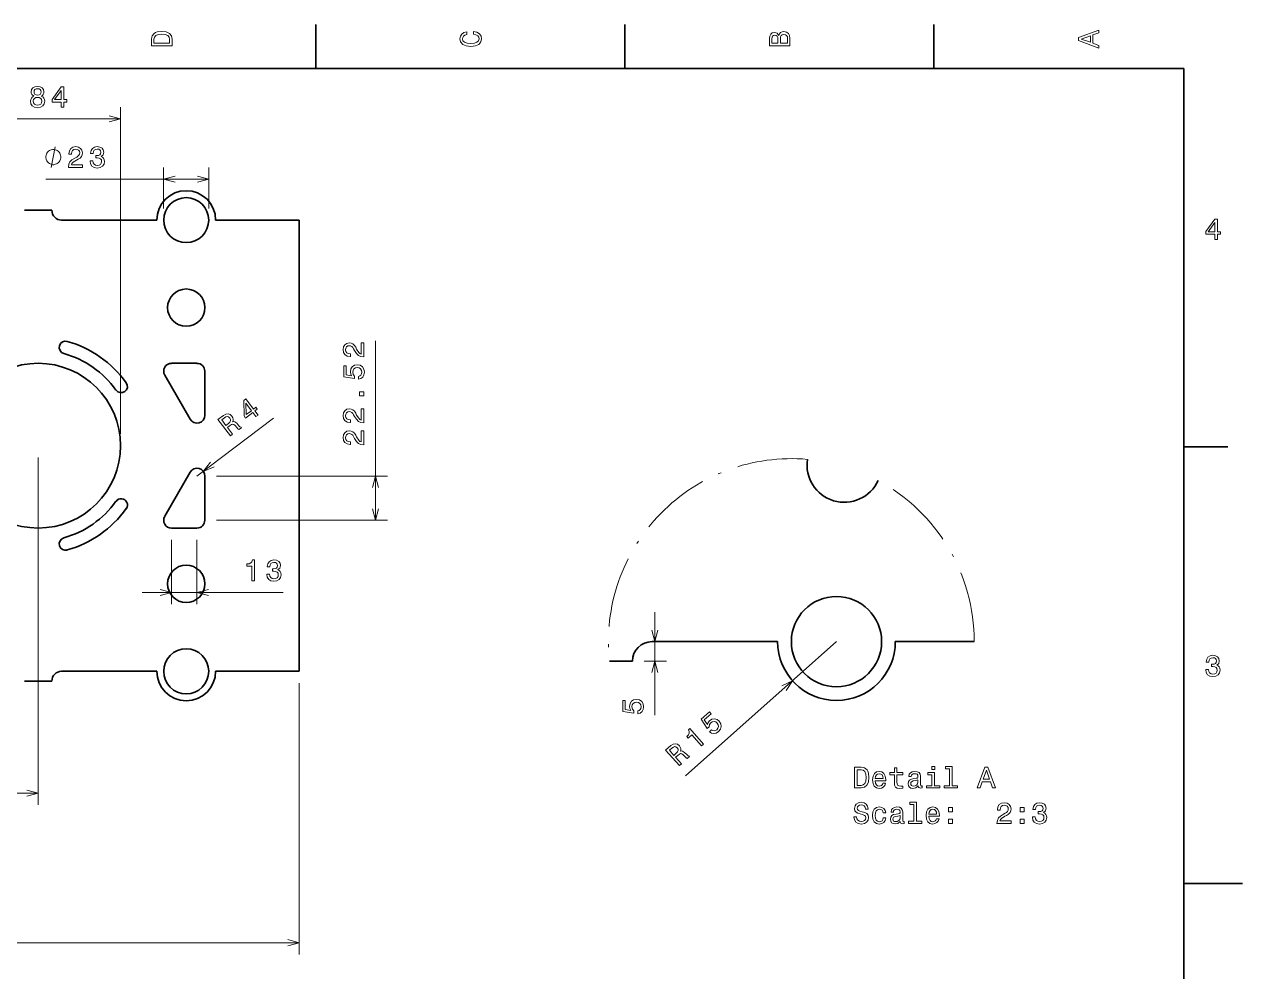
# Model space of a CAD drawing. Extents: x 0 to 420, y 0 to 297.
# Drawn here: x 213 to 420, y 133.5 to 294.5 of the extents above; entities that cross this region are included whole.
import ezdxf

# ---------------------------------------------------------------- set-up
doc = ezdxf.new("R2010")
doc.units = 0
doc.linetypes.add('DASHDOT', pattern=[18.5, 12, -3, 0.5, -3])

msp = doc.modelspace()

# ---------------------------------------------------------------- linework, layer by layer
at = {"color": 7, "lineweight": 35, "ltscale": 0.1875}
for p, q in [((262.5, 287), (262.5, 294.5)), ((315, 287), (315, 294.5)), ((367.5, 287), (367.5, 294.5)), ((410, 222.7), (417.5, 222.7))]:
    msp.add_line(p, q, dxfattribs=at)
at = {"color": 7, "lineweight": 35}
for p, q in [((410, 287), (10, 287)), ((410, 10), (410, 287)), ((259.66, 261.24), (259.66, 184.57)), ((340.98, 189.62), (319.64, 189.62))]:
    msp.add_line(p, q, dxfattribs=at)
at = {"color": 7, "lineweight": 13}
for p, q in [((229.31, 224.91), (229.31, 280.43)), ((201.31, 278.43), (229.31, 278.43)), ((216.6, 268.2), (244.31, 268.2)), ((272.66, 210.24), (272.66, 240.73)), ((215.31, 220.91), (215.31, 161.86)), ((245.64, 217.75), (274.66, 217.75)), ((245.64, 210.24), (274.66, 210.24)), ((232.98, 197.97), (256.97, 197.97)), ((350.98, 189.62), (325.31, 166.79)), ((259.66, 182.57), (259.66, 136.46)), ((175.98, 163.86), (215.31, 163.86)), ((51.69, 138.46), (259.66, 138.46))]:
    msp.add_line(p, q, dxfattribs=at)
at = {"color": 7, "lineweight": 13, "ltscale": 0.173871}
for p, q in [((236.64, 263.24), (236.64, 270.2)), ((244.31, 263.24), (244.31, 270.2))]:
    msp.add_line(p, q, dxfattribs=at)
at = {"color": 7, "lineweight": 35, "ltscale": 0.116667}
for p, q in [((212.98, 262.91), (217.64, 262.91)), ((217.64, 182.91), (212.98, 182.91))]:
    msp.add_line(p, q, dxfattribs=at)
at = {"color": 7, "lineweight": 35, "ltscale": 0.404168}
for p, q in [((235.48, 261.24), (219.31, 261.24)), ((235.48, 184.57), (219.31, 184.57))]:
    msp.add_line(p, q, dxfattribs=at)
at = {"color": 7, "lineweight": 35, "ltscale": 0.354583}
for p, q in [((259.66, 261.24), (245.48, 261.24)), ((259.66, 184.57), (245.48, 184.57))]:
    msp.add_line(p, q, dxfattribs=at)
at = {"color": 7, "lineweight": 35, "ltscale": 0.108333}
for p, q in [((242.31, 236.91), (237.98, 236.91)), ((237.98, 208.91), (242.31, 208.91))]:
    msp.add_line(p, q, dxfattribs=at)
at = {"color": 7, "lineweight": 35, "ltscale": 0.216667}
for p, q in [((236.82, 234.91), (241.16, 227.4)), ((241.16, 218.41), (236.82, 210.91))]:
    msp.add_line(p, q, dxfattribs=at)
at = {"color": 7, "lineweight": 35, "ltscale": 0.187639}
for p, q in [((243.64, 228.07), (243.64, 235.57)), ((243.64, 210.24), (243.64, 217.75))]:
    msp.add_line(p, q, dxfattribs=at)
at = {"color": 7, "lineweight": 13, "ltscale": 0.408333}
msp.add_line((242.31, 217.75), (255.33, 227.61), dxfattribs=at)
at = {"color": 7, "lineweight": 13, "ltscale": 0.273412}
for p, q in [((237.98, 206.91), (237.98, 195.97)), ((242.31, 206.91), (242.31, 195.97))]:
    msp.add_line(p, q, dxfattribs=at)
at = {"color": 7, "lineweight": 13, "ltscale": 0.438096}
msp.add_line((320.11, 177.1), (320.11, 194.62), dxfattribs=at)
at = {"color": 7, "lineweight": 35, "ltscale": 0.335578}
msp.add_line((374.4, 189.62), (360.98, 189.62), dxfattribs=at)
at = {"color": 7, "lineweight": 35, "ltscale": 0.097765}
msp.add_line((316.31, 186.29), (312.4, 186.29), dxfattribs=at)
at = {"color": 7, "lineweight": 13, "ltscale": 0.095068}
msp.add_line((318.31, 186.29), (322.11, 186.29), dxfattribs=at)
at = {"color": 7, "lineweight": 35, "ltscale": 0.25}
msp.add_line((410, 148.5), (420, 148.5), dxfattribs=at)
at = {"color": 7, "lineweight": 13}
for points in [[(234.58, 291.99), (234.58, 290.83), (238.08, 290.83), (238.08, 291.99), (237.97, 292.54), (237.63, 292.95), (237.08, 293.21), (236.33, 293.3), (235.57, 293.22), (235.26, 293.11), (235.02, 292.97), (234.69, 292.56), (234.61, 292.3)], [(235, 291.96), (235.08, 292.34), (235.31, 292.61), (235.72, 292.76), (236.33, 292.81), (236.92, 292.76), (237.34, 292.6), (237.58, 292.33), (237.66, 291.96), (237.66, 291.3), (235, 291.3)], [(289.28, 292.82), (289.71, 292.72), (290.01, 292.55), (290.19, 292.32), (290.26, 292.05), (290.16, 291.72), (289.89, 291.46), (289.45, 291.29), (288.83, 291.23), (288.22, 291.29), (287.77, 291.46), (287.5, 291.71), (287.41, 292.05), (287.46, 292.29), (287.6, 292.49), (287.82, 292.66), (288.14, 292.77), (288.14, 293.25), (287.66, 293.09), (287.3, 292.83), (287.07, 292.47), (286.99, 292.05), (287.11, 291.51), (287.47, 291.1), (288.05, 290.84), (288.83, 290.75), (289.62, 290.84), (290.2, 291.1), (290.56, 291.51), (290.68, 292.05), (290.58, 292.51), (290.32, 292.89), (289.88, 293.16), (289.28, 293.3)], [(341.19, 292.63), (340.9, 292.98), (340.7, 293.07), (340.46, 293.1), (340.08, 293.04), (339.81, 292.84), (339.64, 292.52), (339.58, 292.08), (339.58, 290.84), (343.08, 290.84), (343.08, 292.15), (343.01, 292.62), (342.81, 292.97), (342.48, 293.19), (342.03, 293.26), (341.74, 293.22), (341.49, 293.09), (341.31, 292.9)], [(341.04, 291.98), (341.04, 291.3), (340, 291.3), (340, 292.03), (340.03, 292.3), (340.12, 292.49), (340.28, 292.61), (340.51, 292.65), (340.74, 292.6), (340.9, 292.48), (341.01, 292.27)], [(342.66, 292.1), (342.66, 291.3), (341.46, 291.3), (341.46, 292.05), (341.49, 292.37), (341.6, 292.6), (341.78, 292.73), (342.04, 292.78), (342.32, 292.73), (342.51, 292.61), (342.63, 292.39)], [(395.58, 290.47), (395.58, 290.93), (394.55, 291.3), (394.55, 292.7), (395.58, 293.06), (395.58, 293.54), (392.08, 292.26), (392.08, 291.74)], [(394.13, 291.46), (392.58, 292), (394.13, 292.54)], [(214.6, 282.32), (214.34, 282.18), (214.17, 281.98), (214.06, 281.74), (214.02, 281.44), (214.1, 280.99), (214.33, 280.64), (214.71, 280.42), (215.23, 280.33), (215.74, 280.42), (216.11, 280.64), (216.35, 280.99), (216.43, 281.44), (216.39, 281.74), (216.29, 281.98), (216.1, 282.18), (215.85, 282.32), (216.05, 282.44), (216.19, 282.61), (216.28, 282.81), (216.31, 283.06), (216.23, 283.42), (216.02, 283.7), (215.67, 283.89), (215.23, 283.96), (214.77, 283.89), (214.43, 283.7), (214.21, 283.42), (214.14, 283.06), (214.16, 282.81), (214.25, 282.61)], [(219.24, 280.43), (219.69, 280.43), (219.69, 281.3), (220.19, 281.3), (220.19, 281.71), (219.69, 281.71), (219.69, 283.86), (219.23, 283.86), (217.7, 281.75), (217.7, 281.3), (219.24, 281.3)], [(214.5, 281.45), (214.55, 281.72), (214.7, 281.92), (214.92, 282.05), (215.23, 282.09), (215.52, 282.05), (215.75, 281.92), (215.9, 281.72), (215.95, 281.45), (215.9, 281.16), (215.75, 280.94), (215.52, 280.8), (215.23, 280.76), (214.92, 280.8), (214.7, 280.94), (214.55, 281.16)], [(214.62, 283.02), (214.66, 283.24), (214.78, 283.41), (214.97, 283.52), (215.23, 283.56), (215.48, 283.52), (215.67, 283.41), (215.79, 283.24), (215.84, 283.02), (215.79, 282.79), (215.67, 282.61), (215.48, 282.5), (215.23, 282.46), (214.97, 282.5), (214.78, 282.61), (214.66, 282.79)], [(218.12, 281.71), (219.24, 283.27), (219.24, 281.71)], [(220.45, 270.2), (222.86, 270.2), (222.86, 270.63), (220.96, 270.63), (221.06, 270.87), (221.25, 271.06), (221.81, 271.42), (222.1, 271.57), (222.44, 271.79), (222.67, 272.04), (222.81, 272.34), (222.86, 272.68), (222.77, 273.1), (222.54, 273.43), (222.17, 273.65), (221.7, 273.72), (221.22, 273.64), (220.85, 273.4), (220.62, 273.02), (220.53, 272.52), (220.53, 272.45), (220.99, 272.45), (220.99, 272.49), (221.04, 272.83), (221.18, 273.09), (221.39, 273.25), (221.68, 273.3), (221.97, 273.25), (222.19, 273.13), (222.33, 272.93), (222.38, 272.68), (222.35, 272.45), (222.25, 272.25), (222.09, 272.08), (221.87, 271.93), (221.57, 271.77), (221.07, 271.46), (220.73, 271.12), (220.52, 270.72), (220.45, 270.21)], [(224.15, 271.3), (224.15, 271.26), (224.23, 270.78), (224.47, 270.41), (224.84, 270.18), (225.34, 270.09), (225.86, 270.18), (226.25, 270.4), (226.51, 270.76), (226.6, 271.21), (226.56, 271.51), (226.44, 271.75), (226.26, 271.94), (226.02, 272.07), (226.35, 272.34), (226.46, 272.78), (226.39, 273.17), (226.17, 273.47), (225.82, 273.66), (225.34, 273.72), (224.88, 273.64), (224.53, 273.42), (224.31, 273.07), (224.23, 272.6), (224.23, 272.56), (224.68, 272.56), (224.72, 272.88), (224.85, 273.12), (225.06, 273.26), (225.36, 273.31), (225.62, 273.27), (225.81, 273.16), (225.93, 272.99), (225.98, 272.76), (225.93, 272.51), (225.81, 272.34), (225.6, 272.24), (225.31, 272.21), (225.11, 272.22), (225.11, 271.82), (225.36, 271.83), (225.68, 271.78), (225.92, 271.66), (226.06, 271.47), (226.11, 271.21), (226.05, 270.92), (225.9, 270.7), (225.67, 270.56), (225.37, 270.52), (225.05, 270.57), (224.82, 270.72), (224.67, 270.96), (224.61, 271.3)], [(219.17, 271.95), (219.17, 272.06), (219.11, 272.3), (219.05, 272.47), (218.99, 272.59), (218.88, 272.76), (218.7, 272.94), (218.53, 273.05), (218.41, 273.11), (218.23, 273.17), (218, 273.23), (217.88, 273.23), (217.77, 273.23), (217.53, 273.17), (217.36, 273.11), (217.24, 273.05), (217.07, 272.94), (216.89, 272.76), (216.78, 272.59), (216.72, 272.47), (216.66, 272.3), (216.6, 272.06), (216.6, 271.95), (216.6, 271.83), (216.66, 271.6), (216.72, 271.42), (216.78, 271.3), (216.89, 271.13), (217.07, 270.95), (217.24, 270.84), (217.36, 270.78), (217.53, 270.72), (217.77, 270.66), (217.88, 270.66), (218, 270.66), (218.23, 270.72), (218.41, 270.78), (218.53, 270.84), (218.7, 270.95), (218.88, 271.13), (218.99, 271.3), (219.05, 271.42), (219.11, 271.6), (219.17, 271.83)], [(415.28, 257.97), (415.73, 257.97), (415.73, 258.83), (416.23, 258.83), (416.23, 259.24), (415.73, 259.24), (415.73, 261.39), (415.27, 261.39), (413.74, 259.28), (413.74, 258.83), (415.28, 258.83)], [(414.16, 259.24), (415.28, 260.81), (415.28, 259.24)], [(270.66, 237.98), (270.66, 240.38), (270.23, 240.38), (270.23, 238.48), (269.99, 238.59), (269.79, 238.77), (269.44, 239.33), (269.28, 239.63), (269.07, 239.96), (268.82, 240.2), (268.52, 240.33), (268.18, 240.38), (267.76, 240.3), (267.42, 240.06), (267.21, 239.7), (267.14, 239.23), (267.22, 238.74), (267.46, 238.38), (267.84, 238.14), (268.34, 238.06), (268.41, 238.06), (268.41, 238.52), (268.37, 238.52), (268.02, 238.56), (267.77, 238.7), (267.61, 238.92), (267.55, 239.2), (267.6, 239.5), (267.73, 239.71), (267.93, 239.85), (268.17, 239.9), (268.41, 239.87), (268.6, 239.77), (268.77, 239.61), (268.93, 239.39), (269.09, 239.09), (269.4, 238.6), (269.73, 238.25), (270.14, 238.04), (270.65, 237.98)], [(269.75, 234.22), (270.16, 234.33), (270.48, 234.58), (270.69, 234.94), (270.76, 235.41), (270.67, 235.92), (270.42, 236.31), (270.03, 236.57), (269.53, 236.66), (269.06, 236.58), (268.69, 236.33), (268.45, 235.96), (268.37, 235.47), (268.43, 235.09), (268.59, 234.8), (267.65, 234.94), (267.65, 236.47), (267.24, 236.47), (267.24, 234.6), (269.09, 234.32), (269.09, 234.73), (268.86, 235.02), (268.77, 235.39), (268.83, 235.71), (268.99, 235.96), (269.23, 236.12), (269.55, 236.17), (269.87, 236.12), (270.12, 235.96), (270.27, 235.71), (270.33, 235.39), (270.29, 235.12), (270.18, 234.92), (270, 234.77), (269.75, 234.69)], [(270.66, 231.39), (270.66, 232.08), (269.91, 232.08), (269.91, 231.39)], [(252.33, 227.85), (252.69, 228.12), (252.16, 228.81), (252.56, 229.11), (252.32, 229.43), (251.92, 229.13), (250.62, 230.85), (250.25, 230.57), (250.31, 227.96), (250.58, 227.61), (251.8, 228.54)], [(250.67, 228.19), (250.61, 230.11), (251.56, 228.86)], [(247.99, 224.56), (248.37, 224.84), (247.47, 226.02), (247.86, 226.31), (248.15, 226.51), (248.37, 226.59), (248.56, 226.53), (248.78, 226.32), (249.08, 225.98), (249.28, 225.76), (249.44, 225.65), (249.86, 225.97), (249.8, 226.05), (249.62, 226.09), (249.43, 226.28), (249.06, 226.71), (248.74, 226.99), (248.57, 227.02), (248.37, 226.99), (248.45, 227.21), (248.46, 227.44), (248.4, 227.67), (248.26, 227.9), (247.95, 228.2), (247.59, 228.33), (247.21, 228.28), (246.81, 228.06), (245.88, 227.35)], [(246.97, 227.64), (247.23, 227.8), (247.46, 227.85), (247.68, 227.79), (247.88, 227.6), (248.02, 227.34), (248.01, 227.11), (247.88, 226.9), (247.65, 226.69), (247.22, 226.36), (246.51, 227.29)], [(270.66, 226.77), (270.66, 229.18), (270.23, 229.18), (270.23, 227.27), (269.99, 227.38), (269.79, 227.56), (269.44, 228.12), (269.28, 228.42), (269.07, 228.75), (268.82, 228.99), (268.52, 229.13), (268.18, 229.18), (267.76, 229.09), (267.42, 228.85), (267.21, 228.49), (267.14, 228.02), (267.22, 227.54), (267.46, 227.17), (267.84, 226.93), (268.34, 226.85), (268.41, 226.85), (268.41, 227.31), (268.37, 227.31), (268.02, 227.35), (267.77, 227.49), (267.61, 227.71), (267.55, 228), (267.6, 228.29), (267.73, 228.5), (267.93, 228.65), (268.17, 228.7), (268.41, 228.66), (268.6, 228.57), (268.77, 228.4), (268.93, 228.18), (269.09, 227.88), (269.4, 227.39), (269.73, 227.04), (270.14, 226.84), (270.65, 226.77)], [(270.66, 223.03), (270.66, 225.44), (270.23, 225.44), (270.23, 223.54), (269.99, 223.64), (269.79, 223.83), (269.44, 224.39), (269.28, 224.68), (269.07, 225.02), (268.82, 225.25), (268.52, 225.39), (268.18, 225.44), (267.76, 225.35), (267.42, 225.12), (267.21, 224.75), (267.14, 224.28), (267.22, 223.8), (267.46, 223.43), (267.84, 223.2), (268.34, 223.11), (268.41, 223.11), (268.41, 223.57), (268.37, 223.57), (268.02, 223.62), (267.77, 223.76), (267.61, 223.97), (267.55, 224.26), (267.6, 224.55), (267.73, 224.77), (267.93, 224.91), (268.17, 224.96), (268.41, 224.93), (268.6, 224.83), (268.77, 224.67), (268.93, 224.45), (269.09, 224.15), (269.4, 223.65), (269.73, 223.31), (270.14, 223.1), (270.65, 223.03)], [(251.62, 199.97), (252.08, 199.97), (252.08, 203.5), (251.74, 203.5), (251.65, 203.19), (251.47, 202.98), (251.19, 202.86), (250.8, 202.82), (250.8, 202.46), (251.62, 202.46)], [(254.18, 201.07), (254.18, 201.04), (254.26, 200.55), (254.5, 200.19), (254.87, 199.96), (255.36, 199.87), (255.89, 199.96), (256.28, 200.18), (256.53, 200.53), (256.62, 200.98), (256.58, 201.28), (256.47, 201.52), (256.29, 201.71), (256.05, 201.85), (256.38, 202.12), (256.49, 202.55), (256.42, 202.95), (256.2, 203.24), (255.85, 203.43), (255.36, 203.5), (254.91, 203.42), (254.56, 203.19), (254.33, 202.84), (254.26, 202.37), (254.26, 202.34), (254.71, 202.34), (254.75, 202.66), (254.88, 202.89), (255.09, 203.03), (255.39, 203.08), (255.65, 203.04), (255.84, 202.94), (255.96, 202.77), (256, 202.53), (255.96, 202.29), (255.84, 202.12), (255.63, 202.02), (255.34, 201.99), (255.14, 201.99), (255.14, 201.59), (255.39, 201.61), (255.71, 201.56), (255.94, 201.44), (256.08, 201.24), (256.13, 200.98), (256.08, 200.69), (255.93, 200.48), (255.7, 200.34), (255.39, 200.29), (255.08, 200.34), (254.84, 200.5), (254.7, 200.74), (254.64, 201.07)], [(413.73, 184.87), (413.73, 184.83), (413.81, 184.35), (414.05, 183.98), (414.42, 183.75), (414.91, 183.67), (415.44, 183.75), (415.83, 183.97), (416.08, 184.33), (416.18, 184.78), (416.13, 185.08), (416.02, 185.32), (415.84, 185.51), (415.6, 185.64), (415.93, 185.92), (416.04, 186.35), (415.97, 186.74), (415.75, 187.04), (415.4, 187.23), (414.91, 187.29), (414.46, 187.21), (414.11, 186.99), (413.89, 186.64), (413.81, 186.17), (413.81, 186.13), (414.26, 186.13), (414.3, 186.45), (414.43, 186.69), (414.64, 186.83), (414.94, 186.88), (415.2, 186.84), (415.39, 186.73), (415.51, 186.56), (415.55, 186.33), (415.51, 186.08), (415.39, 185.92), (415.18, 185.81), (414.89, 185.78), (414.69, 185.79), (414.69, 185.39), (414.94, 185.4), (415.26, 185.36), (415.49, 185.23), (415.64, 185.04), (415.69, 184.78), (415.63, 184.49), (415.48, 184.27), (415.25, 184.13), (414.94, 184.09), (414.63, 184.14), (414.39, 184.29), (414.25, 184.53), (414.19, 184.87)], [(317.2, 177.36), (317.61, 177.48), (317.94, 177.72), (318.14, 178.09), (318.21, 178.55), (318.12, 179.06), (317.88, 179.46), (317.48, 179.71), (316.98, 179.81), (316.51, 179.72), (316.14, 179.48), (315.9, 179.1), (315.82, 178.61), (315.88, 178.23), (316.05, 177.94), (315.1, 178.08), (315.1, 179.61), (314.69, 179.61), (314.69, 177.74), (316.55, 177.47), (316.55, 177.87), (316.31, 178.16), (316.22, 178.53), (316.28, 178.86), (316.44, 179.1), (316.69, 179.26), (317, 179.32), (317.32, 179.26), (317.57, 179.1), (317.73, 178.85), (317.78, 178.53), (317.75, 178.27), (317.63, 178.06), (317.45, 177.91), (317.2, 177.83)], [(329.38, 174.31), (329.74, 174.08), (330.14, 174), (330.54, 174.09), (330.94, 174.34), (331.26, 174.75), (331.4, 175.2), (331.32, 175.66), (331.06, 176.1), (330.68, 176.39), (330.26, 176.51), (329.82, 176.43), (329.39, 176.17), (329.15, 175.87), (329.04, 175.56), (328.52, 176.35), (329.67, 177.37), (329.39, 177.68), (328, 176.44), (329.02, 174.87), (329.32, 175.14), (329.38, 175.51), (329.61, 175.82), (329.88, 175.99), (330.18, 176.04), (330.46, 175.96), (330.71, 175.75), (330.88, 175.48), (330.92, 175.19), (330.84, 174.91), (330.64, 174.65), (330.42, 174.5), (330.19, 174.45), (329.95, 174.49), (329.73, 174.62)], [(328.06, 171.92), (328.41, 172.22), (326.06, 174.86), (325.81, 174.63), (325.94, 174.34), (325.95, 174.06), (325.82, 173.79), (325.56, 173.5), (325.8, 173.23), (326.41, 173.78)], [(324.28, 168.55), (324.63, 168.86), (323.64, 169.96), (324, 170.28), (324.28, 170.5), (324.49, 170.6), (324.69, 170.56), (324.93, 170.37), (325.25, 170.04), (325.47, 169.84), (325.63, 169.75), (326.02, 170.1), (325.96, 170.17), (325.78, 170.2), (325.58, 170.37), (325.17, 170.77), (324.83, 171.03), (324.66, 171.05), (324.46, 171), (324.53, 171.23), (324.51, 171.45), (324.43, 171.68), (324.28, 171.9), (323.95, 172.17), (323.58, 172.27), (323.21, 172.19), (322.82, 171.94), (321.95, 171.16)], [(323.01, 171.53), (323.26, 171.71), (323.49, 171.79), (323.71, 171.75), (323.92, 171.57), (324.08, 171.32), (324.1, 171.09), (323.98, 170.87), (323.76, 170.64), (323.36, 170.28), (322.59, 171.15)], [(355.19, 168.26), (354.03, 168.26), (354.03, 164.76), (355.19, 164.76), (355.74, 164.88), (356.15, 165.21), (356.4, 165.76), (356.49, 166.51), (356.41, 167.28), (356.31, 167.58), (356.17, 167.83), (355.76, 168.15), (355.49, 168.23)], [(355.16, 167.85), (355.54, 167.77), (355.8, 167.54), (355.96, 167.12), (356.01, 166.51), (355.95, 165.92), (355.8, 165.51), (355.53, 165.26), (355.16, 165.18), (354.49, 165.18), (354.49, 167.85)], [(360.82, 167), (360.82, 165.65), (360.85, 165.21), (360.99, 164.91), (361.27, 164.73), (361.75, 164.67), (362.28, 164.69), (362.28, 165.08), (361.89, 165.05), (361.55, 165.09), (361.36, 165.21), (361.28, 165.43), (361.26, 165.72), (361.26, 167), (362.28, 167), (362.28, 167.38), (361.26, 167.38), (361.26, 168.17), (360.82, 168.17), (360.82, 167.38), (360.05, 167.38), (360.05, 167)], [(367.67, 168.39), (367.2, 168.39), (367.2, 167.88), (367.67, 167.88)], [(370.21, 168.01), (370.21, 165.14), (369.3, 165.14), (369.3, 164.76), (371.57, 164.76), (371.57, 165.14), (370.66, 165.14), (370.66, 168.39), (369.52, 168.39), (369.52, 168.01)], [(374.91, 164.76), (375.38, 164.76), (375.75, 165.79), (377.14, 165.79), (377.51, 164.76), (377.99, 164.76), (376.71, 168.27), (376.19, 168.27)], [(375.91, 166.22), (376.45, 167.77), (376.99, 166.22)], [(357.58, 165.99), (359.35, 165.99), (359.36, 166.2), (359.28, 166.78), (359.05, 167.21), (358.7, 167.47), (358.23, 167.57), (357.77, 167.47), (357.42, 167.19), (357.19, 166.73), (357.11, 166.12), (357.19, 165.5), (357.41, 165.05), (357.76, 164.76), (358.22, 164.67), (358.61, 164.73), (358.93, 164.91), (359.17, 165.18), (359.31, 165.54), (358.87, 165.54), (358.78, 165.34), (358.65, 165.19), (358.27, 165.07), (357.98, 165.12), (357.77, 165.3), (357.63, 165.59), (357.58, 165.98)], [(357.58, 166.36), (357.63, 166.71), (357.77, 166.97), (357.97, 167.12), (358.25, 167.18), (358.51, 167.12), (358.72, 166.97), (358.85, 166.71), (358.89, 166.36)], [(364.87, 165.12), (364.87, 165.1), (364.89, 164.93), (364.97, 164.81), (365.29, 164.71), (365.53, 164.75), (365.53, 165.1), (365.43, 165.08), (365.29, 165.15), (365.26, 165.35), (365.26, 166.75), (365.2, 167.11), (365.03, 167.36), (364.72, 167.51), (364.28, 167.57), (363.86, 167.51), (363.55, 167.34), (363.35, 167.07), (363.29, 166.72), (363.29, 166.69), (363.68, 166.69), (363.72, 166.9), (363.83, 167.05), (364.01, 167.14), (364.27, 167.18), (364.52, 167.15), (364.69, 167.07), (364.8, 166.94), (364.83, 166.76), (364.81, 166.55), (364.73, 166.44), (364.53, 166.39), (364.15, 166.35), (363.72, 166.26), (363.41, 166.1), (363.23, 165.85), (363.17, 165.48), (363.22, 165.14), (363.38, 164.9), (363.63, 164.74), (363.98, 164.68), (364.45, 164.79)], [(364.82, 165.71), (364.76, 165.45), (364.6, 165.25), (364.35, 165.12), (364.06, 165.07), (363.87, 165.1), (363.73, 165.18), (363.64, 165.32), (363.62, 165.52), (363.64, 165.69), (363.72, 165.82), (364.04, 165.96), (364.45, 166.02), (364.82, 166.14)], [(367.65, 165.14), (367.65, 167.38), (366.51, 167.38), (366.51, 167), (367.21, 167), (367.21, 165.14), (366.3, 165.14), (366.3, 164.76), (368.57, 164.76), (368.57, 165.14)], [(354.4, 159.87), (353.94, 159.87), (354.04, 159.34), (354.29, 158.94), (354.68, 158.71), (355.21, 158.62), (355.73, 158.7), (356.11, 158.92), (356.36, 159.27), (356.45, 159.73), (356.38, 160.15), (356.16, 160.41), (355.82, 160.59), (355.36, 160.72), (354.97, 160.82), (354.71, 160.93), (354.57, 161.09), (354.52, 161.34), (354.57, 161.57), (354.7, 161.74), (354.9, 161.85), (355.18, 161.9), (355.46, 161.84), (355.68, 161.71), (355.83, 161.48), (355.9, 161.17), (356.36, 161.17), (356.36, 161.18), (356.28, 161.66), (356.04, 162.01), (355.66, 162.23), (355.16, 162.31), (354.71, 162.23), (354.35, 162.02), (354.13, 161.69), (354.05, 161.27), (354.11, 160.89), (354.3, 160.63), (354.61, 160.46), (355.02, 160.33), (355.43, 160.22), (355.74, 160.1), (355.92, 159.94), (355.99, 159.68), (355.93, 159.41), (355.77, 159.21), (355.53, 159.09), (355.23, 159.05), (354.88, 159.1), (354.62, 159.26), (354.45, 159.52)], [(358.91, 160.53), (359.35, 160.53), (359.26, 160.93), (359.04, 161.25), (358.71, 161.45), (358.27, 161.52), (357.78, 161.42), (357.41, 161.14), (357.18, 160.68), (357.1, 160.06), (357.18, 159.45), (357.4, 159), (357.76, 158.72), (358.25, 158.62), (358.69, 158.7), (359.02, 158.91), (359.26, 159.24), (359.36, 159.69), (358.93, 159.69), (358.86, 159.4), (358.72, 159.19), (358.51, 159.06), (358.27, 159.02), (357.96, 159.09), (357.74, 159.29), (357.6, 159.62), (357.56, 160.08), (357.6, 160.53), (357.74, 160.86), (357.97, 161.06), (358.27, 161.13), (358.53, 161.09), (358.73, 160.97), (358.86, 160.78)], [(361.83, 159.07), (361.83, 159.06), (361.86, 158.88), (361.93, 158.76), (362.25, 158.67), (362.5, 158.71), (362.5, 159.05), (362.39, 159.04), (362.25, 159.1), (362.23, 159.3), (362.23, 160.7), (362.17, 161.06), (361.99, 161.32), (361.68, 161.47), (361.25, 161.52), (360.82, 161.46), (360.51, 161.29), (360.31, 161.02), (360.25, 160.67), (360.25, 160.64), (360.65, 160.64), (360.68, 160.85), (360.79, 161), (360.98, 161.09), (361.23, 161.13), (361.48, 161.1), (361.66, 161.03), (361.76, 160.9), (361.8, 160.71), (361.78, 160.5), (361.7, 160.4), (361.49, 160.35), (361.12, 160.31), (360.68, 160.22), (360.38, 160.05), (360.19, 159.8), (360.14, 159.43), (360.19, 159.1), (360.34, 158.85), (360.6, 158.69), (360.95, 158.64), (361.41, 158.74)], [(364.14, 161.97), (364.14, 159.09), (363.23, 159.09), (363.23, 158.72), (365.49, 158.72), (365.49, 159.09), (364.59, 159.09), (364.59, 162.34), (363.45, 162.34), (363.45, 161.97)], [(366.68, 159.94), (368.46, 159.94), (368.46, 160.15), (368.38, 160.73), (368.16, 161.16), (367.81, 161.43), (367.34, 161.52), (366.88, 161.42), (366.53, 161.14), (366.3, 160.68), (366.22, 160.07), (366.3, 159.45), (366.52, 159), (366.87, 158.72), (367.32, 158.62), (367.72, 158.69), (368.04, 158.86), (368.28, 159.13), (368.41, 159.49), (367.98, 159.49), (367.88, 159.29), (367.75, 159.14), (367.38, 159.02), (367.09, 159.08), (366.88, 159.25), (366.73, 159.54), (366.68, 159.93)], [(378.25, 158.72), (380.66, 158.72), (380.66, 159.15), (378.76, 159.15), (378.86, 159.39), (379.05, 159.59), (379.61, 159.94), (379.9, 160.09), (380.24, 160.31), (380.47, 160.56), (380.61, 160.86), (380.66, 161.2), (380.57, 161.62), (380.34, 161.96), (379.97, 162.17), (379.5, 162.24), (379.02, 162.16), (378.65, 161.92), (378.41, 161.54), (378.33, 161.04), (378.33, 160.97), (378.79, 160.97), (378.79, 161.01), (378.84, 161.36), (378.97, 161.61), (379.19, 161.77), (379.48, 161.82), (379.77, 161.77), (379.99, 161.65), (380.13, 161.45), (380.18, 161.2), (380.14, 160.97), (380.05, 160.78), (379.89, 160.6), (379.67, 160.45), (379.37, 160.29), (378.87, 159.98), (378.53, 159.65), (378.32, 159.24), (378.25, 158.73)], [(384.29, 159.82), (384.29, 159.78), (384.37, 159.3), (384.6, 158.93), (384.98, 158.7), (385.47, 158.62), (385.99, 158.7), (386.39, 158.92), (386.64, 159.28), (386.73, 159.73), (386.69, 160.03), (386.58, 160.27), (386.4, 160.46), (386.16, 160.59), (386.48, 160.87), (386.6, 161.3), (386.52, 161.69), (386.31, 161.99), (385.95, 162.18), (385.47, 162.24), (385.02, 162.16), (384.67, 161.94), (384.44, 161.59), (384.37, 161.12), (384.37, 161.08), (384.81, 161.08), (384.86, 161.41), (384.99, 161.64), (385.2, 161.78), (385.5, 161.83), (385.76, 161.79), (385.95, 161.68), (386.07, 161.51), (386.11, 161.28), (386.07, 161.03), (385.94, 160.87), (385.73, 160.77), (385.45, 160.74), (385.25, 160.74), (385.25, 160.34), (385.5, 160.35), (385.81, 160.31), (386.05, 160.19), (386.19, 159.99), (386.24, 159.73), (386.19, 159.44), (386.04, 159.22), (385.81, 159.09), (385.5, 159.04), (385.18, 159.09), (384.95, 159.24), (384.8, 159.48), (384.75, 159.82)], [(361.78, 159.67), (361.72, 159.4), (361.56, 159.2), (361.32, 159.07), (361.02, 159.03), (360.83, 159.05), (360.69, 159.13), (360.61, 159.27), (360.58, 159.47), (360.6, 159.65), (360.68, 159.77), (361.01, 159.91), (361.41, 159.97), (361.78, 160.09)], [(366.68, 160.32), (366.74, 160.66), (366.88, 160.92), (367.08, 161.08), (367.36, 161.13), (367.62, 161.08), (367.83, 160.92), (367.96, 160.66), (368, 160.32)], [(370.03, 160.67), (370.72, 160.67), (370.72, 161.43), (370.03, 161.43)], [(370.03, 158.72), (370.72, 158.72), (370.72, 159.47), (370.03, 159.47)], [(382.17, 160.67), (382.87, 160.67), (382.87, 161.43), (382.17, 161.43)], [(382.17, 158.72), (382.87, 158.72), (382.87, 159.47), (382.17, 159.47)]]:
    msp.add_lwpolyline(points, close=True, dxfattribs=at)
for points in [[(227.38, 277.92), (229.31, 278.43), (227.38, 278.95)], [(217.53, 270.2), (218.23, 273.7)], [(238.58, 268.71), (236.64, 268.2), (238.58, 267.68)], [(242.38, 267.68), (244.31, 268.2), (242.38, 268.71)], [(244.6, 220.13), (243.37, 218.55), (245.23, 219.31)], [(273.18, 215.81), (272.66, 217.75), (272.14, 215.81)], [(272.14, 212.17), (272.66, 210.24), (273.18, 212.17)], [(236.05, 197.45), (237.98, 197.97), (236.05, 198.49)], [(244.24, 198.49), (242.31, 197.97), (244.24, 197.45)], [(319.6, 191.55), (320.11, 189.62), (320.63, 191.55)], [(320.63, 184.36), (320.11, 186.29), (319.6, 184.36)], [(342.41, 181.3), (343.51, 182.98), (341.72, 182.08)], [(213.38, 163.34), (215.31, 163.86), (213.38, 164.38)], [(257.73, 137.95), (259.66, 138.46), (257.73, 138.98)]]:
    msp.add_lwpolyline(points, dxfattribs=at)
at = {"color": 7, "lineweight": 35}
for centre, radius in [((240.48, 261.24), 3.83), ((240.48, 246.37), 3.17), ((215.31, 222.91), 14), ((240.48, 199.44), 3.17), ((350.98, 189.62), 7.67), ((240.48, 184.57), 3.83)]:
    msp.add_circle(centre, radius, dxfattribs=at)
for centre, radius, start, end in [((240.48, 261.24), 5, 0, 180), ((219.31, 262.91), 1.67, 180, 270), ((219.98, 239.6), 1.07, 74.3815, 254.3815), ((215.31, 222.91), 18.4, 35.533, 74.3815), ((215.31, 222.91), 16.26, 35.533, 74.3815), ((237.98, 235.57), 1.33, 90, 210), ((242.31, 235.57), 1.33, 0, 90), ((229.42, 232.98), 1.07, 215.533, 35.533), ((242.31, 228.07), 1.33, 210, 360), ((352.31, 219.62), 6.33, 171.2018, 335.3999), ((242.31, 217.75), 1.33, 0, 150), ((215.31, 222.91), 16.26, 285.6185, 324.467), ((229.42, 212.83), 1.07, 324.467, 144.467), ((215.31, 222.91), 18.4, 285.6185, 324.467), ((237.98, 210.24), 1.33, 150, 270), ((242.31, 210.24), 1.33, 270, 0), ((219.98, 206.21), 1.07, 105.6185, 285.6185), ((319.64, 186.29), 3.33, 90, 180), ((350.98, 189.62), 10, 180, 360), ((219.31, 182.91), 1.67, 90, 180), ((240.48, 184.57), 5, 180, 360)]:
    msp.add_arc(centre, radius, start, end, dxfattribs=at)
at = {"color": 7, "linetype": 'DASHDOT', "lineweight": 13}
for start, end in [(84.9418, 186.1549), (0, 61.66)]:
    msp.add_arc((343.31, 189.62), 31.09, start, end, dxfattribs=at)

doc.saveas('drawing.dxf')
